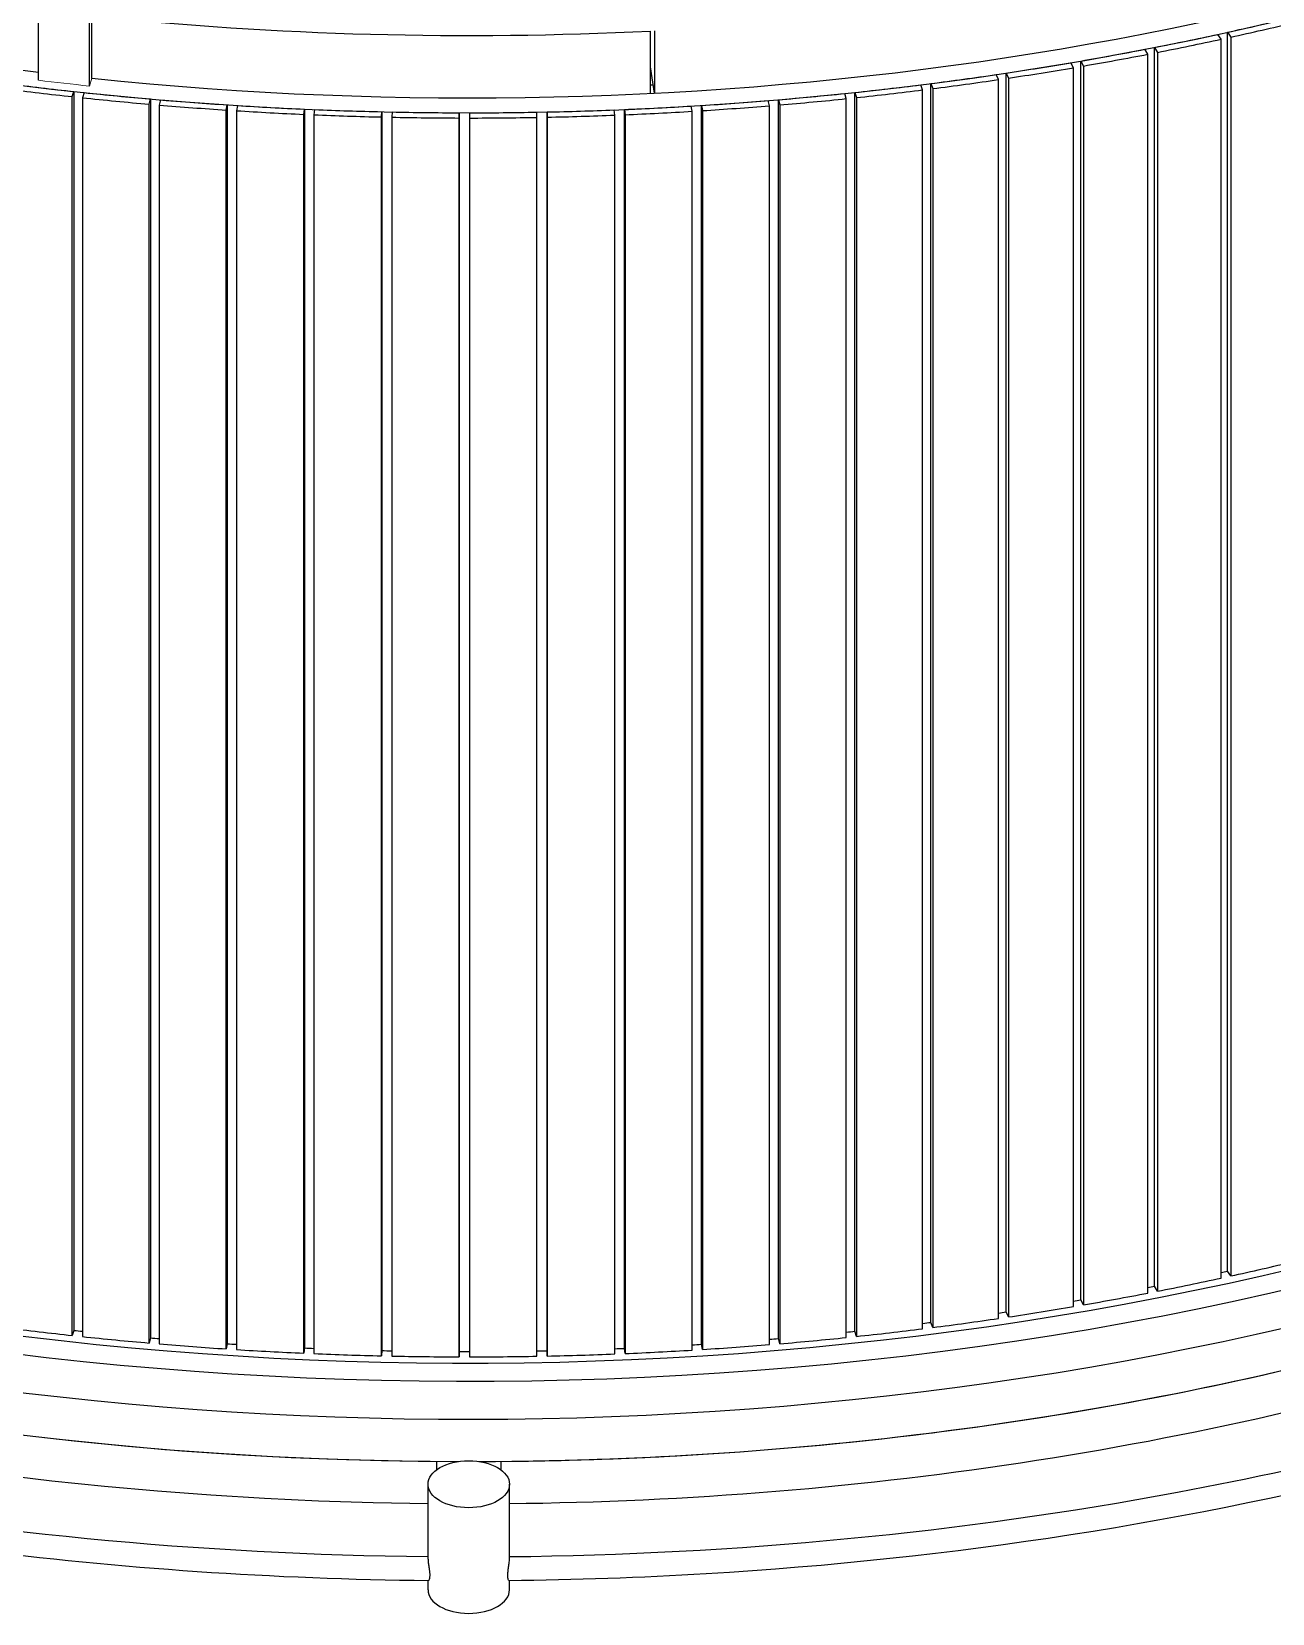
# Model space of a CAD drawing. Header units: millimetres. Extents: x 0 to 89100, y 0 to 63000.
# Drawn here: x 67022 to 70620, y 49272 to 53858 of the extents above; entities that cross this region are included whole.
import ezdxf

# ---------------------------------------------------------------- set-up
doc = ezdxf.new("R2010")
doc.units = ezdxf.units.MM
doc.header["$LTSCALE"] = 150
doc.layers.add('Visible', color=7, linetype='Continuous', lineweight=25)
doc.layers.add('Visible Narrow', color=7, linetype='Continuous', lineweight=18)

msp = doc.modelspace()

# ---------------------------------------------------------------- linework, layer by layer
at = {"layer": 'Visible'}
for p, q in [((67042.08, 53716.71), (67042.08, 53930.49)), ((67189.32, 53700.19), (67189.32, 53911.87)), ((67196.91, 53722.72), (67196.91, 53901.95)), ((68816.28, 53679.01), (68816.28, 53859.66)), ((68828.23, 53860.26), (68828.23, 53679.61)), ((70470.93, 53835.76), (70461.65, 53849.94)), ((70470.93, 50244.2), (70470.93, 53835.76)), ((70489.72, 53856.06), (70498.99, 53841.88)), ((70489.72, 50264.49), (70489.72, 53856.06)), ((70498.99, 53841.88), (70498.99, 50250.32)), ((70258.22, 53792.24), (70249.84, 53806.61)), ((70258.22, 50200.68), (70258.22, 53792.24)), ((70278.28, 50220.57), (70278.28, 53812.13)), ((70278.28, 53812.13), (70286.65, 53797.77)), ((70286.65, 53797.77), (70286.65, 50206.21)), ((68827.77, 53679.59), (68816.28, 53755.44)), ((70042.92, 53753.22), (70035.45, 53767.75)), ((70042.92, 50161.65), (70042.92, 53753.22)), ((70064.21, 53772.67), (70071.68, 53758.14)), ((70064.21, 50181.11), (70064.21, 53772.67)), ((70071.68, 53758.14), (70071.68, 50166.58)), ((68816.28, 53703.33), (68824.09, 53703.88)), ((69605.66, 53688.82), (69600.04, 53703.63)), ((69629.35, 53707.34), (69634.97, 53692.53)), ((69629.35, 50115.77), (69629.35, 53707.34)), ((69825.3, 53718.73), (69818.76, 53733.4)), ((69825.3, 50127.16), (69825.3, 53718.73)), ((69847.81, 50146.16), (69847.81, 53737.72)), ((69847.81, 53737.72), (69854.36, 53723.05)), ((69854.36, 53723.05), (69854.36, 50131.48)), ((67139.92, 53669.36), (67144.72, 53684.26)), ((67139.92, 50077.79), (67139.92, 53669.36)), ((67144.72, 53684.26), (67144.72, 50092.69)), ((67174.21, 53681.09), (67169.42, 53666.19)), ((67169.42, 53666.19), (67169.42, 50074.63)), ((67362.41, 53647.58), (67366.27, 53662.57)), ((67366.27, 53662.57), (67366.27, 50071.01)), ((67395.94, 53660.03), (67392.09, 53645.04)), ((69161.47, 53642.92), (69157.72, 53657.92)), ((69187.42, 53660.39), (69191.16, 53645.39)), ((69187.42, 50068.83), (69187.42, 53660.39)), ((69384.29, 53663.54), (69379.6, 53678.46)), ((69384.29, 50071.98), (69384.29, 53663.54)), ((69409.12, 50089.98), (69409.12, 53681.55)), ((69409.12, 53681.55), (69413.81, 53666.64)), ((69413.81, 53666.64), (69413.81, 50075.07)), ((69605.66, 50097.26), (69605.66, 53688.82)), ((69634.97, 53692.53), (69634.97, 50100.97)), ((67362.41, 50056.02), (67362.41, 53647.58)), ((67392.09, 53645.04), (67392.09, 50053.47)), ((67586.13, 53630.48), (67589.04, 53645.55)), ((67586.13, 50038.92), (67586.13, 53630.48)), ((67589.04, 53645.55), (67589.04, 50053.98)), ((67618.85, 53643.63), (67615.94, 53628.56)), ((67615.94, 53628.56), (67615.94, 50037)), ((67810.77, 53618.09), (67812.73, 53633.2)), ((67810.77, 50026.52), (67810.77, 53618.09)), ((67812.73, 53633.2), (67812.73, 50041.64)), ((67842.64, 53631.91), (67840.68, 53616.79)), ((67840.68, 53616.79), (67840.68, 50025.23)), ((68036.04, 53610.41), (68037.05, 53625.55)), ((68036.04, 50018.85), (68036.04, 53610.41)), ((68037.05, 53625.55), (68037.05, 50033.99)), ((68067.03, 53624.89), (68066.02, 53609.75)), ((68066.02, 53609.75), (68066.02, 50018.18)), ((68261.65, 53607.46), (68261.7, 53622.62)), ((68261.65, 50015.9), (68261.65, 53607.46)), ((68261.7, 53622.62), (68261.7, 50031.05)), ((68291.7, 53622.58), (68291.65, 53607.42)), ((68291.65, 53607.42), (68291.65, 50015.86)), ((68487.29, 53609.24), (68486.39, 53624.39)), ((68487.29, 50017.68), (68487.29, 53609.24)), ((68516.37, 50033.42), (68516.37, 53624.98)), ((68516.37, 53624.98), (68517.27, 53609.83)), ((68517.27, 53609.83), (68517.27, 50018.27)), ((68712.67, 53615.75), (68710.82, 53630.87)), ((68712.67, 50024.19), (68712.67, 53615.75)), ((68740.75, 53632.09), (68742.6, 53616.97)), ((68740.75, 50040.53), (68740.75, 53632.09)), ((68742.6, 53616.97), (68742.6, 50025.41)), ((68937.5, 53626.98), (68934.7, 53642.05)), ((68937.5, 50035.42), (68937.5, 53626.98)), ((68964.53, 50052.34), (68964.53, 53643.9)), ((68964.53, 53643.9), (68967.33, 53628.83)), ((68967.33, 53628.83), (68967.33, 50037.27)), ((69161.47, 50051.36), (69161.47, 53642.92)), ((69191.16, 53645.39), (69191.16, 50053.83)), ((70498.99, 50250.32), (70489.72, 50264.49)), ((70286.65, 50206.21), (70278.28, 50220.57)), ((70071.68, 50166.58), (70064.21, 50181.11)), ((69854.36, 50131.48), (69847.81, 50146.16)), ((67144.72, 50092.69), (67139.92, 50077.79)), ((69413.81, 50075.07), (69409.12, 50089.98)), ((69634.97, 50100.97), (69629.35, 50115.77)), ((67366.27, 50071.01), (67362.41, 50056.02)), ((67589.04, 50053.98), (67586.13, 50038.92)), ((67812.73, 50041.64), (67810.77, 50026.52)), ((68037.05, 50033.99), (68036.04, 50018.85)), ((68261.7, 50031.05), (68261.65, 50015.9)), ((68517.27, 50018.27), (68516.37, 50033.42)), ((68742.6, 50025.41), (68740.75, 50040.53)), ((68967.33, 50037.27), (68964.53, 50052.34)), ((69191.16, 50053.83), (69187.42, 50068.83)), ((68195.77, 49712.86), (68195.77, 49688.08)), ((68383.27, 49688.08), (68383.27, 49712.86)), ((68171.39, 49429.8), (68171.39, 49646.59)), ((68407.64, 49429.8), (68407.64, 49646.59)), ((68171.39, 49340.4), (68171.39, 49367.74)), ((68407.64, 49340.4), (68407.64, 49367.74))]:
    msp.add_line(p, q, dxfattribs=at)
for centre, major_axis, start_param, end_param in [((68289.52, 57194.93), (-6187.5, 0), 6.0962024, 9.6168762), ((68289.52, 57194.93), (-6112.5, 0), 0, 1.3652724), ((68289.52, 57194.93), (6112.5, 0), 4.532673, 6.2831853), ((68289.52, 53591.12), (-6315, 0), 6.1038739, 8.3379225), ((68289.52, 53603.37), (-6245.17, 0), 6.1828271, 8.3344441), ((68289.52, 57375.58), (6112.5, 0), 4.5326779, 4.7986738), ((68289.52, 57194.93), (6187.5, 0), 5.0759321, 5.1074026), ((68289.52, 57194.93), (-6213.75, 0), 1.9343292, 1.9658202), ((68289.52, 57194.93), (6187.5, 0), 5.0396132, 5.0710837), ((68289.52, 57194.93), (-6213.75, 0), 1.8980103, 1.9295012), ((68289.52, 57194.93), (6187.5, 0), 5.0032942, 5.0347647), ((68289.52, 57194.93), (-6213.75, 0), 1.8616913, 1.8931823), ((68289.52, 57194.93), (6187.5, 0), 4.9669752, 4.9984457), ((68289.52, 57194.93), (-6213.75, 0), 1.8253723, 1.8568633), ((68289.52, 57194.93), (6187.5, 0), 4.4948283, 4.5262988), ((68289.52, 57194.93), (6187.5, 0), 4.8943372, 4.9258077), ((68289.52, 57194.93), (6187.5, 0), 4.9306562, 4.9621267), ((68289.52, 57194.93), (-6213.75, 0), 1.7890533, 1.8205443), ((68289.52, 57194.93), (-6213.75, 0), 1.3532254, 1.3847164), ((68289.52, 57194.93), (-6213.75, 0), 1.3895444, 1.4210354), ((68289.52, 57194.93), (6187.5, 0), 4.5311473, 4.5626178), ((68289.52, 57194.93), (6187.5, 0), 4.5674663, 4.5989368), ((68289.52, 57194.93), (6187.5, 0), 4.8216992, 4.8531697), ((68289.52, 57194.93), (6187.5, 0), 4.8580182, 4.8894887), ((68289.52, 57194.93), (-6213.75, 0), 1.7164153, 1.7479063), ((68289.52, 57194.93), (-6213.75, 0), 1.7527343, 1.7842253), ((68289.52, 57194.93), (-6213.75, 0), 1.4258634, 1.4573544), ((68289.52, 57194.93), (-6213.75, 0), 1.4621824, 1.4936734), ((68289.52, 57194.93), (6187.5, 0), 4.6037853, 4.6352558), ((68289.52, 57194.93), (-6213.75, 0), 1.4985014, 1.5299924), ((68289.52, 57194.93), (6187.5, 0), 4.6401043, 4.6715748), ((68289.52, 57194.93), (-6213.75, 0), 1.5348204, 1.5663113), ((68289.52, 57194.93), (6187.5, 0), 4.6764233, 4.7078938), ((68289.52, 57194.93), (-6213.75, 0), 1.5711393, 1.6026303), ((68289.52, 57194.93), (6187.5, 0), 4.7127422, 4.7442127), ((68289.52, 57194.93), (6187.5, 0), 4.7490612, 4.7805317), ((68289.52, 57194.93), (-6213.75, 0), 1.6074583, 1.6389493), ((68289.52, 57194.93), (6187.5, 0), 4.7853802, 4.8168507), ((68289.52, 57194.93), (-6213.75, 0), 1.6437773, 1.6752683), ((68289.52, 57194.93), (-6213.75, 0), 1.6800963, 1.7115873), ((68289.52, 53480.9), (-6315, 0), 0, 2.0547372), ((68289.52, 53480.9), (-6315, 0), 0, 2.0547372), ((68289.52, 53480.9), (-6315, 0), 0, 2.0547372), ((68289.52, 53358.42), (-6315, 0), 0, 1.565985), ((68289.52, 53358.42), (-6315, 0), 0, 1.565985), ((68289.52, 53358.42), (-6315, 0), 0.0148462, 1.5559502), ((68289.52, 53235.95), (-6315, 0), 0.0148462, 1.5520898), ((68289.52, 53603.37), (6187.5, 0), 5.072685, 5.0759321), ((68289.52, 53603.37), (6213.75, 0), 5.0759219, 5.1074129), ((68289.52, 53603.37), (6187.5, 0), 5.0361924, 5.0396132), ((68289.52, 53603.37), (6213.75, 0), 5.0396029, 5.0710939), ((68289.52, 53603.37), (6187.5, 0), 4.999704, 5.0032942), ((68289.52, 53603.37), (6213.75, 0), 5.0032839, 5.0347749), ((68289.52, 53358.42), (6315, 0), 4.7172003, 5.1963298), ((68289.52, 53358.42), (-6315, 0), 1.5756076, 2.0547372), ((68289.52, 53358.42), (-6315, 0), 1.5856425, 2.0547372), ((68289.52, 53603.37), (6213.75, 0), 4.9306459, 4.9621369), ((68289.52, 53603.37), (6187.5, 0), 4.9632192, 4.9669752), ((68289.52, 53603.37), (6213.75, 0), 4.9669649, 4.9984559), ((68289.52, 53603.37), (6213.75, 0), 4.4948181, 4.526309), ((68289.52, 53603.37), (6187.5, 0), 4.5262988, 4.5303595), ((68289.52, 53603.37), (6187.5, 0), 4.8902583, 4.8943372), ((68289.52, 53603.37), (6213.75, 0), 4.894327, 4.9258179), ((68289.52, 53603.37), (6187.5, 0), 4.9267375, 4.9306562), ((68289.52, 53603.37), (6213.75, 0), 4.5311371, 4.562628), ((68289.52, 53603.37), (6187.5, 0), 4.5626178, 4.5668368), ((68289.52, 53603.37), (6213.75, 0), 4.567456, 4.598947), ((68289.52, 53603.37), (6187.5, 0), 4.5989368, 4.6033124), ((68289.52, 53603.37), (6213.75, 0), 4.603775, 4.635266), ((68289.52, 53603.37), (6187.5, 0), 4.6352558, 4.6397868), ((68289.52, 53603.37), (6187.5, 0), 4.6715748, 4.6762603), ((68289.52, 53603.37), (6187.5, 0), 4.7078938, 4.7127335), ((68289.52, 53235.95), (-6315, 0), 1.5895029, 2.0795189), ((68289.52, 53603.37), (6187.5, 0), 4.7443581, 4.7490612), ((68289.52, 53603.37), (6187.5, 0), 4.7808316, 4.7853802), ((68289.52, 53603.37), (6213.75, 0), 4.78537, 4.816861), ((68289.52, 53603.37), (6187.5, 0), 4.8173058, 4.8216992), ((68289.52, 53603.37), (6213.75, 0), 4.821689, 4.85318), ((68289.52, 53603.37), (6187.5, 0), 4.8537813, 4.8580182), ((68289.52, 53603.37), (6213.75, 0), 4.858008, 4.8894989), ((68289.52, 53603.37), (6213.75, 0), 4.640094, 4.671585), ((68289.52, 53603.37), (6213.75, 0), 4.676413, 4.707904), ((68289.52, 53603.37), (6213.75, 0), 4.712732, 4.744223), ((68289.52, 53603.37), (6213.75, 0), 4.749051, 4.780542), ((68289.52, 49340.4), (118.13, 0), 3.1415927, 6.2831853)]:
    msp.add_ellipse(centre, major_axis=major_axis, ratio=0.5773503, start_param=start_param, end_param=end_param, dxfattribs=at)
msp.add_ellipse((68289.52, 49646.59), major_axis=(118.13, 0), ratio=0.5773503, dxfattribs=at)
for points, knots in [([(62075.77, 54755.39), (61949.51, 54578.44), (61845.66, 54395.89), (61591.94, 53806.71), (61530.17, 53386.48), (61637.48, 52558.4), (61805.33, 52150.93), (62352.93, 51385.33), (62734.35, 51027.61), (63672.57, 50399.08), (64229.89, 50128.67), (65463.03, 49703.22), (66138.63, 49548.25), (67277.11, 49402.75), (67724.62, 49372.23), (68172.91, 49367.73)], [3.5362149, 3.5362149, 3.5362149, 3.5362149, 3.6833053, 3.6833053, 4.0016656, 4.0016656, 4.3186134, 4.3186134, 4.6383092, 4.6383092, 4.9591467, 4.9591467, 5.2799455, 5.2799455, 5.4804087, 5.4804087, 5.4804087, 5.4804087]), ([(61634.1, 53244.4), (61637.66, 52848.26), (61749.17, 52452.3), (62179.44, 51696.88), (62498.3, 51337.67), (63313.99, 50692.09), (63810.64, 50405.86), (64933.55, 49935.11), (65559.63, 49750.65), (66849.22, 49507.62), (67509.38, 49443.52), (68171.39, 49436.75)], [3.9321744, 3.9321744, 3.9321744, 3.9321744, 4.2446997, 4.2446997, 4.557225, 4.557225, 4.8697503, 4.8697503, 5.1822756, 5.1822756, 5.4800765, 5.4800765, 5.4800765, 5.4800765]), ([(68407.64, 49436.75), (69064.43, 49443.46), (69719.4, 49506.61), (70769.28, 49702.89), (71180.42, 49807.11), (71569.26, 49933.93)], [5.51549775, 5.51549775, 5.51549775, 5.51549775, 5.81094914, 5.81094914, 6.01199495, 6.01199495, 6.01199495, 6.01199495]), ([(68406.12, 49367.73), (68597.2, 49369.64), (68788.13, 49376.28), (69691.63, 49430.1), (70393.07, 49539.18), (71252.94, 49762.95), (71453.97, 49822.47), (71649.34, 49887.69)], [5.51516557, 5.51516557, 5.51516557, 5.51516557, 5.60060947, 5.60060947, 5.92125037, 5.92125037, 6.02205953, 6.02205953, 6.02205953, 6.02205953]), ([(68171.39, 49429.8), (68171.39, 49428.2), (68171.48, 49426.35), (68171.94, 49420.93), (68172.44, 49417.07), (68173.64, 49408.63), (68174.33, 49404.09), (68175.31, 49396.48), (68175.65, 49393.44), (68176.13, 49387.59), (68176.25, 49384.82), (68176.25, 49382.27)], [22.010201, 22.010201, 22.010201, 22.010201, 23.0813477, 23.0813477, 24.8385106, 24.8385106, 26.6673524, 26.6673524, 27.9146578, 27.9146578, 29.1608869, 29.1608869, 29.1608869, 29.1608869]), ([(68402.78, 49382.27), (68402.78, 49385.78), (68403.02, 49389.71), (68403.89, 49398.14), (68404.51, 49402.57), (68405.79, 49411.42), (68406.44, 49415.77), (68407.36, 49423.54), (68407.63, 49426.91), (68407.64, 49429.68), (68407.64, 49429.74), (68407.64, 49429.8)], [0, 0, 0, 0, 1.7184915, 1.7184915, 3.4933758, 3.4933758, 5.3309426, 5.3309426, 7.1183276, 7.1183276, 7.156526, 7.156526, 7.156526, 7.156526]), ([(68176.25, 49382.27), (68176.25, 49378.77), (68176.01, 49375.77), (68175.14, 49370.99), (68174.52, 49369.3), (68173.56, 49367.96), (68173.22, 49367.72), (68172.91, 49367.73)], [0, 0, 0, 0, 1.7184915, 1.7184915, 3.4933758, 3.4933758, 4.4407668, 4.4407668, 4.4407668, 4.4407668]), ([(68406.12, 49367.73), (68406.08, 49367.73), (68406.04, 49367.73), (68405.39, 49367.84), (68404.7, 49368.83), (68403.72, 49371.9), (68403.38, 49373.52), (68402.91, 49377.45), (68402.78, 49379.73), (68402.78, 49382.27)], [24.72588, 24.72588, 24.72588, 24.72588, 24.8385106, 24.8385106, 26.6673524, 26.6673524, 27.9146578, 27.9146578, 29.1608869, 29.1608869, 29.1608869, 29.1608869])]:
    msp.add_open_spline(points, degree=3, knots=knots, dxfattribs=at)
at = {"layer": 'Visible Narrow'}
msp.add_line((67189.32, 53700.19), (67196.91, 53722.72), dxfattribs=at)
msp.add_ellipse((68289.52, 57194.93), major_axis=(6152.25, 0), ratio=0.5773503, start_param=4.5082118, end_param=4.5325937, dxfattribs=at)

doc.saveas('drawing.dxf')
